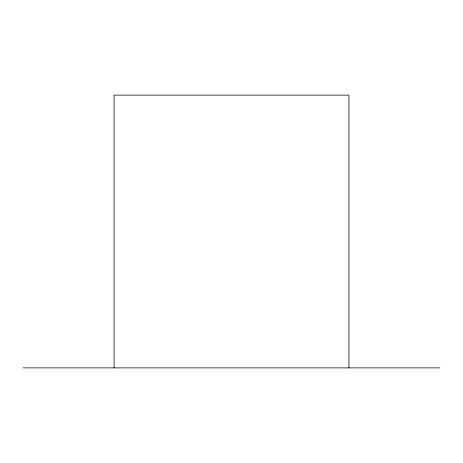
<?xml version="1.0" encoding="UTF-8"?>
<svg xmlns="http://www.w3.org/2000/svg" width="463" height="463" viewBox="0 0 463 463"><rect width="100%" height="100%" fill="white"/><g stroke="black" fill="none" stroke-linecap="round" stroke-linejoin="round"><path stroke-width="0.69" d="M23.15 367.877L439.85 367.877M348.934 367.877L348.934 95.123L114.066 95.123L114.066 367.877"/></g></svg>
